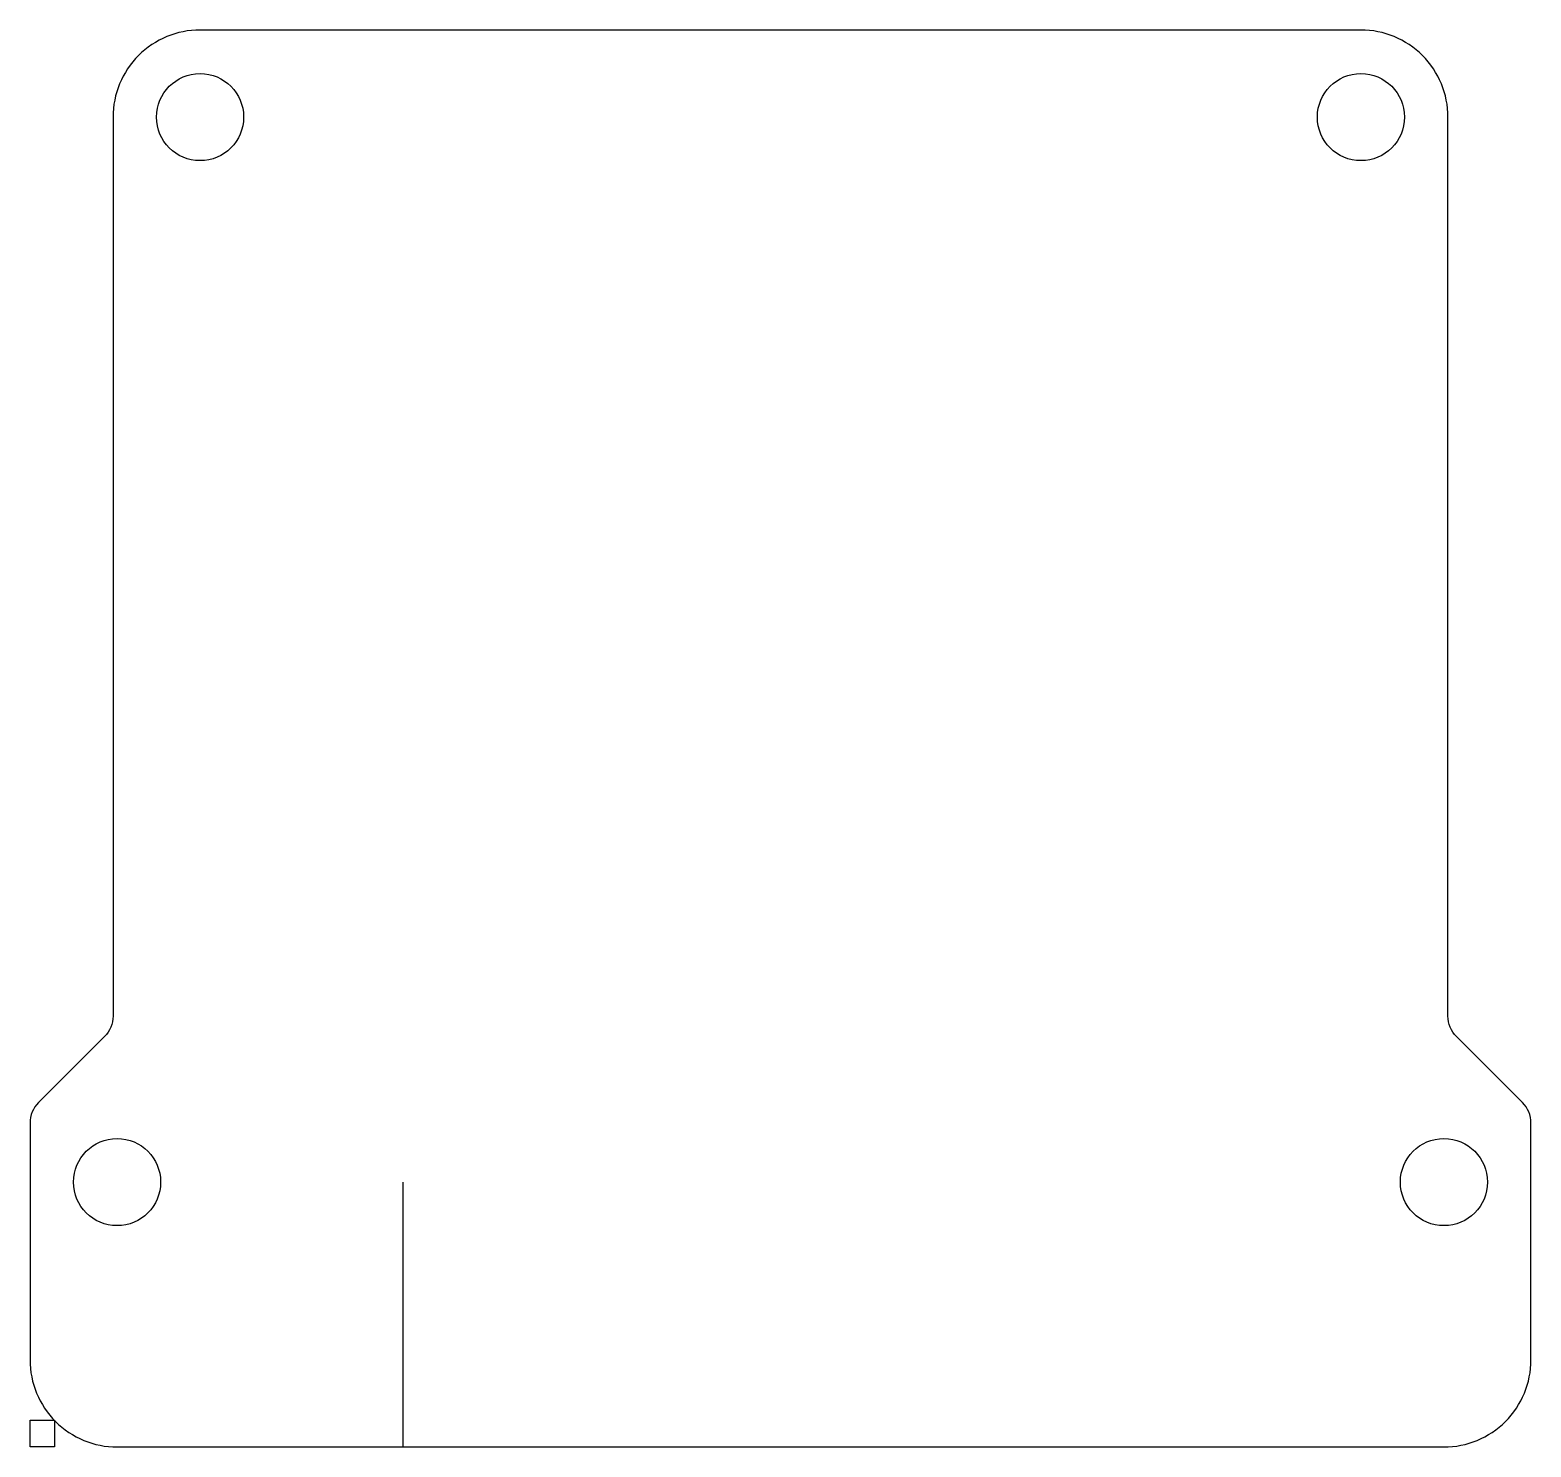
# Model space of a CAD drawing. Header units: inches. Extents: x 0 to 51.7, y 0 to 48.8.
import ezdxf

# ---------------------------------------------------------------- set-up
doc = ezdxf.new("R2010")
doc.units = ezdxf.units.IN
doc.header["$MEASUREMENT"] = 0
doc.layers.add('4段目', color=71, linetype='Continuous')

msp = doc.modelspace()

# ---------------------------------------------------------------- linework, layer by layer
msp.add_line((12.843, 9.125), (12.843, 0))
msp.add_lwpolyline([(0, 0.922), (0.839, 0.922), (0.839, 0), (0, 0)], close=True)
at = {"layer": '4段目'}
msp.add_lwpolyline([(48.86, 14.847), (48.86, 45.815, 0.414214), (45.86, 48.815), (5.86, 48.815, 0.414214), (2.86, 45.815), (2.86, 14.847, -0.198912), (2.567, 14.14), (0.293, 11.865, 0.198912), (0, 11.158), (0, 8.572), (0, 3, 0.414214), (3, 0), (48.72, 0, 0.414214), (51.72, 3), (51.72, 11.158, 0.198912), (51.427, 11.865), (49.153, 14.14, -0.198912)], format="xyb", close=True, dxfattribs=at)
for centre in [(5.86, 45.815), (45.86, 45.815), (3, 9.125), (48.72, 9.125)]:
    msp.add_circle(centre, 1.5, dxfattribs=at)

doc.saveas('drawing.dxf')
